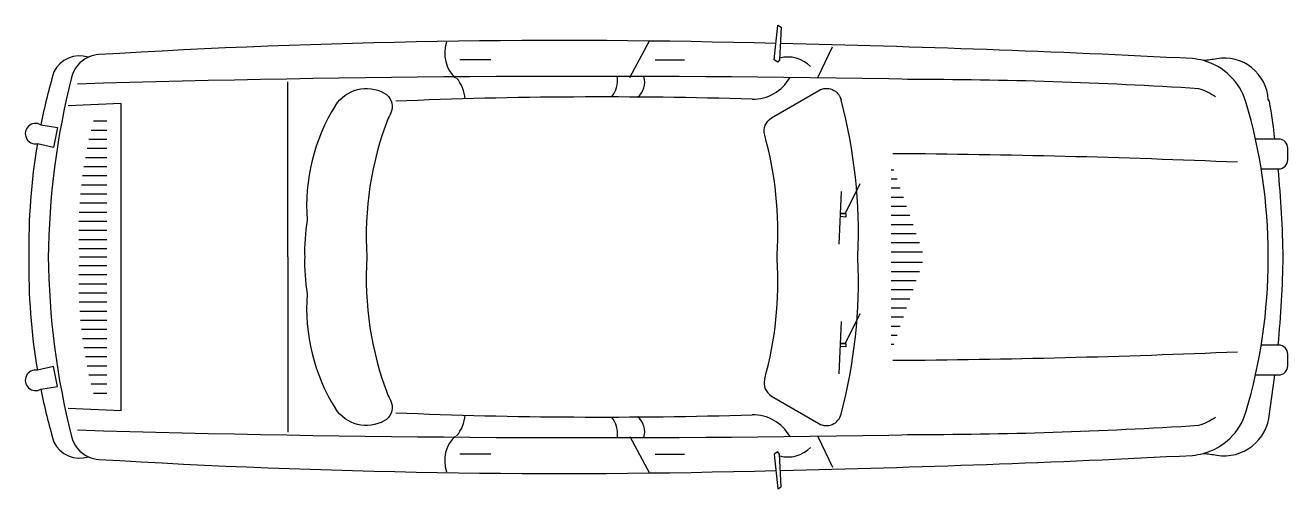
# Model space of a CAD drawing. Extents: x -4.38 to 0.02, y -0.81 to 0.81.
import ezdxf

# ---------------------------------------------------------------- set-up
doc = ezdxf.new("R2010")
doc.units = 0
doc.header["$LTSCALE"] = 100
doc.header["$MEASUREMENT"] = 0
doc.layers.add('C-CARRO', color=2, linetype='CONTINUOUS')

msp = doc.modelspace()

# ---------------------------------------------------------------- linework, layer by layer
at = {"layer": 'C-CARRO', "linetype": 'CONTINUOUS'}
for p, q in [((-2.276, 0.6266), (-2.2071, 0.754)), ((-1.6206, 0.6266), (-1.5694, 0.7334)), ((-2.7596, 0.6875), (-2.8677, 0.6875)), ((-2.1871, 0.6875), (-2.0849, 0.6875)), ((-3.4661, 0.0015), (-3.4661, 0.6117)), ((-4.3268, 0.4616), (-4.2689, 0.4522)), ((-4.2689, 0.4522), (-4.2832, 0.3823)), ((-4.1518, 0.4434), (-4.0972, 0.4434)), ((-4.1437, 0.4751), (-4.0972, 0.4751)), ((-4.1591, 0.4117), (-4.0972, 0.4117)), ((-4.2832, 0.3823), (-4.3389, 0.3956)), ((-4.1658, 0.38), (-4.0972, 0.38)), ((-4.1769, 0.3165), (-4.0972, 0.3165)), ((-4.1717, 0.3482), (-4.0972, 0.3482)), ((-4.1815, 0.2848), (-4.0972, 0.2848)), ((-1.3658, 0.3053), (-1.3555, 0.3053)), ((-1.3658, 0.2736), (-1.3444, 0.2736)), ((-4.1886, 0.2213), (-4.0972, 0.2213)), ((-4.1854, 0.253), (-4.0972, 0.253)), ((-1.474, 0.2565), (-1.526, 0.1526)), ((-1.3658, 0.2419), (-1.3334, 0.2419)), ((-4.1911, 0.1896), (-4.0972, 0.1896)), ((-1.3658, 0.2101), (-1.3223, 0.2101)), ((-1.3658, 0.1784), (-1.3113, 0.1784)), ((-4.193, 0.1579), (-4.0972, 0.1579)), ((-1.526, 0.1526), (-1.542, 0.1526)), ((-1.542, 0.1526), (-1.5235, 0.1526)), ((-1.5235, 0.1406), (-1.542, 0.1426)), ((-1.5235, 0.1526), (-1.5235, 0.1406)), ((-1.3658, 0.1467), (-1.3003, 0.1467)), ((-4.1948, 0.0944), (-4.0972, 0.0944)), ((-4.1942, 0.1261), (-4.0972, 0.1261)), ((-1.3658, 0.115), (-1.2892, 0.115)), ((-4.1946, 0.0627), (-4.0972, 0.0627)), ((-1.3658, 0.0832), (-1.2782, 0.0832)), ((-1.3658, 0.0515), (-1.2671, 0.0515)), ((-4.1939, 0.0309), (-4.0972, 0.0309)), ((-4.1925, 0.0015), (-4.0972, 0.0015)), ((-3.4661, 0.0015), (-3.4661, -0.6087)), ((-1.3658, 0.0198), (-1.2561, 0.0198)), ((-4.1939, -0.0279), (-4.0972, -0.0279)), ((-1.3658, -0.0168), (-1.2561, -0.0168)), ((-4.1946, -0.0597), (-4.0972, -0.0597)), ((-1.3658, -0.0485), (-1.2671, -0.0485)), ((-1.3658, -0.0802), (-1.2782, -0.0802)), ((-4.1948, -0.0914), (-4.0972, -0.0914)), ((-4.1942, -0.1231), (-4.0972, -0.1231)), ((-1.3658, -0.112), (-1.2892, -0.112)), ((-4.193, -0.1549), (-4.0972, -0.1549)), ((-1.3658, -0.1437), (-1.3003, -0.1437)), ((-1.3658, -0.1754), (-1.3113, -0.1754)), ((-4.1911, -0.1866), (-4.0972, -0.1866)), ((-4.1886, -0.2183), (-4.0972, -0.2183)), ((-1.474, -0.1958), (-1.526, -0.2996)), ((-1.3658, -0.2072), (-1.3223, -0.2072)), ((-4.1854, -0.25), (-4.0972, -0.25)), ((-1.5462, -0.4055), (-1.5378, -0.2227)), ((-1.3658, -0.2389), (-1.3334, -0.2389)), ((-4.1815, -0.2818), (-4.0972, -0.2818)), ((-1.542, -0.2996), (-1.5235, -0.2996)), ((-1.526, -0.2996), (-1.542, -0.2996)), ((-1.5235, -0.2996), (-1.5235, -0.3116)), ((-1.3658, -0.2706), (-1.3444, -0.2706)), ((-1.3658, -0.3023), (-1.3555, -0.3023)), ((-4.1769, -0.3135), (-4.0972, -0.3135)), ((-4.1717, -0.3452), (-4.0972, -0.3452)), ((-1.5235, -0.3116), (-1.542, -0.3096)), ((-4.2832, -0.3793), (-4.3389, -0.3926)), ((-4.2689, -0.4492), (-4.2832, -0.3793)), ((-4.1658, -0.377), (-4.0972, -0.377)), ((-4.1591, -0.4087), (-4.0972, -0.4087)), ((-4.3268, -0.4586), (-4.2689, -0.4492)), ((-4.1518, -0.4404), (-4.0972, -0.4404)), ((-4.1437, -0.4722), (-4.0972, -0.4722)), ((-2.276, -0.6236), (-2.2071, -0.751)), ((-1.6206, -0.6236), (-1.5694, -0.7304)), ((-2.7596, -0.6845), (-2.8677, -0.6845)), ((-2.1871, -0.6845), (-2.0849, -0.6845))]:
    msp.add_line(p, q, dxfattribs=at)
for points in [[(-1.7731, 0.6875), (-1.7605, 0.8082), (-1.748, 0.8012), (-1.7538, 0.6875), (-1.7605, 0.6795)], [(-1.7731, -0.6845), (-1.7605, -0.8052), (-1.748, -0.7983), (-1.7538, -0.6845), (-1.7605, -0.6765)]]:
    msp.add_lwpolyline(points, close=True, dxfattribs=at)
for points in [[(-1.7672, 0.7447, 0.022134), (-4.1248, 0.7061, 0.089767), (-4.1613, 0.6968, 0.37104), (-4.2816, 0.6456, 0.021841), (-4.3268, 0.4616)], [(-2.9139, 0.749, 0.297335), (-2.8828, 0.6246, 0.297335)], [(-0.0289, 0.4121, 0.008462), (-0.0473, 0.5435), (-0.052, 0.5498, 0.44775), (-0.2313, 0.6915, -0.027638), (-0.2778, 0.6853, 0.046096), (-0.3162, 0.692, 0.007519), (-1.7509, 0.7442)], [(-4.1613, 0.6968, 0.228086), (-4.22, 0.6264, 0.059235), (-4.3008, -0.002)], [(-0.2782, -0.6824, 0.260573), (-0.1301, -0.5386, 0.072218), (-0.052, -0.006), (-0.052, 0.009, 0.072218), (-0.1301, 0.5416, 0.260075), (-0.2778, 0.6853, 0.007519)], [(-1.2828, 0.6196, 0.012165), (-4.1994, 0.6037, 0.012165)], [(-0.2355, 0.5588, 0.085819), (-0.2936, 0.5872, 0.016), (-1.3088, 0.6196, 0.016883)], [(-3.3005, 0.5291, -0.395157), (-3.1305, 0.5718, -0.355302), (-3.1057, 0.5098, -0.066154), (-3.1171, 0.4852, 0.107947), (-3.1915, 0.0015, 0.107947), (-3.1171, -0.4822, -0.066154), (-3.1057, -0.5069, -0.355302), (-3.1305, -0.5688, -0.395157), (-3.3005, -0.5261)], [(-1.8058, 0.4259, -0.340328), (-1.7815, 0.4857), (-1.6175, 0.5814, -0.501045), (-1.5395, 0.5483)], [(-3.3005, 0.5291, 0.161532), (-3.3991, 0.1297, 0.050047), (-3.4078, -0.0012, 0.050047)], [(-1.5395, -0.5453, 0.076455), (-1.4813, -0.002), (-1.4813, 0.005, 0.076455), (-1.5395, 0.5483, 0.076455)], [(-1.8058, -0.4229, 0.082805), (-1.7622, -0.006), (-1.7622, 0.009, 0.082805), (-1.8058, 0.4259, 0.082805)], [(-0.0765, 0.3083), (-0.0158, 0.3083, 0.414214), (0.0159, 0.3401), (0.0159, 0.3804, 0.414214), (-0.0158, 0.4121), (-0.0965, 0.4121)], [(0, 0, 0.019705), (-0.0175, 0.3083, 0.019705)], [(-4.3008, 0.005, 0.059235), (-4.22, -0.6234, 0.228086), (-4.1613, -0.6938, 0.022134)], [(-3.4078, 0.0042, 0.050047), (-3.3991, -0.1267, 0.161532), (-3.3005, -0.5261, 0.161532)], [(-0.0175, -0.3053, 0.019705), (0, 0.003, 0.019705)], [(-0.0965, -0.4091), (-0.0158, -0.4091, 0.414214), (0.0159, -0.3774), (0.0159, -0.3371, 0.414214), (-0.0158, -0.3053), (-0.0765, -0.3053)], [(-1.8058, -0.4229, 0.340328), (-1.7815, -0.4827), (-1.6175, -0.5784, 0.501045), (-1.5395, -0.5453)], [(-1.7509, -0.7412, 0.007519), (-0.3162, -0.689, 0.045629), (-0.2782, -0.6824, -0.027425), (-0.2313, -0.6885, 0.438872), (-0.0479, -0.5445, 0.00821), (-0.0289, -0.4091, 0.00821)], [(-4.3268, -0.4586, 0.021841), (-4.2816, -0.6426, 0.37104), (-4.1613, -0.6938, 0.089767), (-4.1248, -0.7031, 0.022134), (-1.7672, -0.7417, 0.022612)], [(-1.3088, -0.6166, 0.016), (-0.2936, -0.5842, 0.085819), (-0.2355, -0.5558)], [(-4.1994, -0.6007, 0.012165), (-1.2828, -0.6166, 0.012165)]]:
    msp.add_lwpolyline(points, format="xyb", dxfattribs=at)
for points in [[(-4.2313, -0.5248), (-4.0469, -0.5328), (-4.0469, 0.0015), (-4.0469, 0.5358), (-4.2313, 0.5278)], [(-1.5462, 0.0467), (-1.5378, 0.2295)]]:
    msp.add_lwpolyline(points, dxfattribs=at)
for centre, radius, start, end in [((-1.7256, 0.5851), 0.1126, 44.8604, 104.3585), ((-2.9821, 0.5391), 0.1342, 5.4232, 39.5781), ((-2.4104, 0.6172), 0.0925, 320.7624, 7.7153), ((-2.289, 0.6096), 0.0656, 308.4398, 17.7719), ((-1.8474, 0.699), 0.1482, 269.2358, 330.3354), ((-2.3726, -16.7585), 17.3172, 88.26851, 92.3763), ((-4.3452, 0.4309), 0.0358, 59.0259, 280.1268), ((-2.1992, 0.0361), 2.1697, 170.4623, 180.9135), ((-1.5949, -33.151), 33.513, 87.54481, 89.59686), ((-2.1992, -0.0331), 2.1697, 179.0865, 189.5377), ((-1.5949, 33.154), 33.513, 270.40314, 272.45519), ((-4.3452, -0.4279), 0.0358, 79.8732, 300.9741), ((-2.3726, 16.7615), 17.3172, 267.6237, 271.73149), ((-2.9821, -0.5361), 0.1342, 320.4219, 354.5768), ((-2.4104, -0.6142), 0.0925, 352.2847, 39.2376), ((-2.289, -0.6066), 0.0656, 342.2281, 51.5602), ((-1.8474, -0.696), 0.1482, 29.6646, 90.7642), ((-2.8031, -0.7077), 0.1173, 132.8149, 199.0511), ((-1.7256, -0.5821), 0.1126, 255.6415, 315.1396)]:
    msp.add_arc(centre, radius, start, end, dxfattribs=at)

doc.saveas('drawing.dxf')
